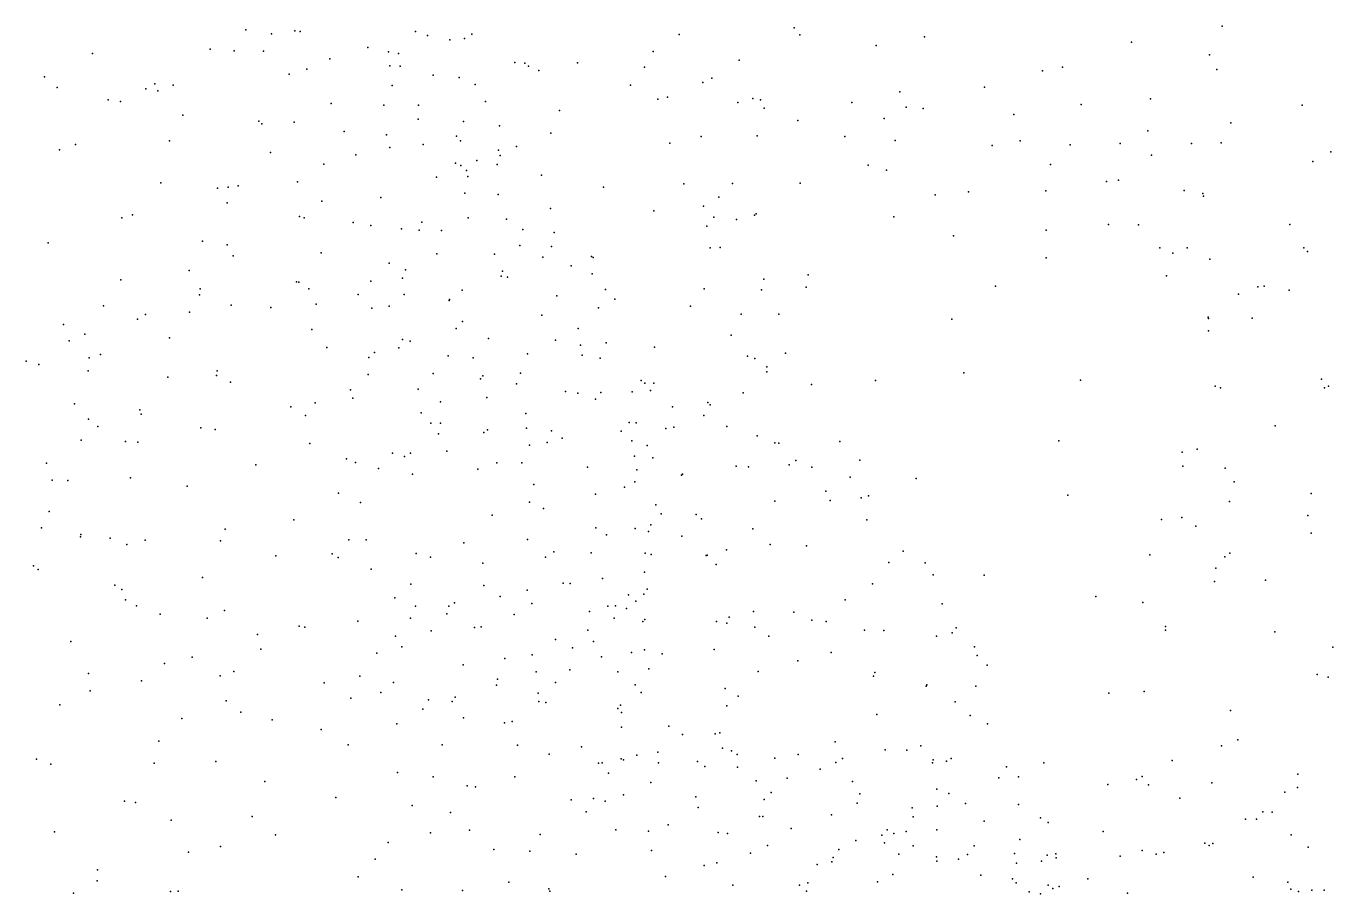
# Model space of a CAD drawing. Header units: metres. Extents: x -25 to 25, y -27.8 to 27.8.
# Drawn here: x 5.057 to 7.671, y 15.651 to 17.386 of the extents above; entities that cross this region are included whole.
import ezdxf

# ---------------------------------------------------------------- set-up
doc = ezdxf.new("R2010")
doc.units = ezdxf.units.M

msp = doc.modelspace()

# ---------------------------------------------------------------- linework, layer by layer
for p in [(5.4961, 17.3788, 3.4326), (5.5478, 17.3708, -19.9115), (5.5943, 17.3768, 6.4524), (5.6049, 17.3756, 6.0403), (5.8355, 17.3755, 4.2479), (5.8598, 17.3673, 7.0243), (5.9339, 17.3617, -5.1211), (5.9485, 17.3699, 7.1803), (6.3631, 17.3697, -5.1492), (6.5937, 17.3827, -0.7287), (6.6049, 17.3685, 9.2822), (6.8539, 17.3649, 9.2757), (7.4499, 17.3862, 6.8569), (5.4249, 17.3402, 11.2315), (5.4726, 17.3369, 3.2474), (5.5315, 17.3363, -18.3458), (5.7403, 17.3435, 0.3566), (5.782, 17.3351, 5.5262), (5.9046, 17.3586, 4.8186), (6.3112, 17.3356, 8.7572), (6.7572, 17.3475, 7.8448), (7.2686, 17.3539, 7.1442), (5.1896, 17.3314, 2.8328), (5.6642, 17.3209, -3.8519), (5.8014, 17.3317, -4.2029), (6.0346, 17.3133, 7.3375), (6.0544, 17.312, 10.7899), (6.1598, 17.3126, -5.2499), (6.4833, 17.3181, 8.3347), (7.4242, 17.3286, -4.9814), (5.0934, 17.2851, -20.7685), (5.5828, 17.2902, 11.1408), (5.6183, 17.3001, 3.6916), (5.7841, 17.3071, 6.8909), (5.8053, 17.3063, 4.0873), (5.8712, 17.2881, 5.3357), (5.9234, 17.2833, 5.0598), (6.062, 17.3064, 8.0409), (6.0828, 17.2975, 8.4949), (6.294, 17.3042, 10.3089), (6.4286, 17.2823, 9.5877), (7.09, 17.2968, -4.9677), (7.1302, 17.304, 9.2721), (7.4389, 17.2998, 9.3211), (5.1187, 17.2636, -16.8853), (5.2961, 17.2611, -17.3169), (5.3142, 17.2709, -18.2128), (5.3203, 17.2568, 2.9011), (5.351, 17.2681, -20.3882), (5.789, 17.2676, 5.7288), (5.955, 17.2697, -19.0774), (6.2658, 17.268, 10.5292), (6.4106, 17.2737, -0.3716), (6.9743, 17.2644, 9.1915), (5.2205, 17.2385, 0.1665), (5.2456, 17.2355, -3.4403), (5.6672, 17.2314, 6.3473), (5.976, 17.2355, 4.878), (6.3205, 17.24, 10.155), (6.3399, 17.2444, 9.8473), (6.4807, 17.2338, -5.2635), (6.5107, 17.2413, 9.271), (6.5259, 17.239, 8.5185), (6.7089, 17.2336, 8.0896), (6.8048, 17.2551, -5.0846), (7.3064, 17.2407, -1.2151), (5.3702, 17.2081, -20.59), (5.7723, 17.2282, 5.9182), (5.8419, 17.228, -19.6506), (6.1239, 17.2177, 0.3732), (6.5335, 17.2223, 8.6871), (6.8172, 17.2239, 7.9668), (6.8517, 17.2214, 9.1019), (7.0332, 17.2095, 7.7878), (7.1679, 17.2295, 7.5227), (7.6099, 17.228, 6.6668), (5.5226, 17.1964, -20.1875), (5.5282, 17.1909, 3.1748), (5.593, 17.1942, 3.3348), (5.8409, 17.2, 7.0214), (5.9316, 17.1953, 5.4466), (6.004, 17.1871, 8.4097), (6.6008, 17.1972, 8.8437), (6.7737, 17.2017, -0.8341), (7.4672, 17.1931, 9.1965), (5.3435, 17.1565, 11.2808), (5.6927, 17.1756, 6.5673), (5.7779, 17.1691, 6.1255), (5.9176, 17.1663, 0.5022), (5.926, 17.1565, -19.47), (6.1068, 17.1722, 10.8432), (6.3446, 17.1522, 10.3554), (6.4073, 17.1657, 9.7036), (6.5195, 17.1667, 9.0548), (6.6947, 17.1656, 8.279), (6.7954, 17.1576, 8.967), (7.0457, 17.1565, -5.144), (7.2458, 17.1516, 7.3412), (7.3008, 17.1769, 9.136), (7.3881, 17.1518, -5.1358), (7.4478, 17.153, 6.9219), (5.1235, 17.1389, -21.0187), (5.1552, 17.1492, 2.7178), (5.5454, 17.1335, -5.0805), (5.7162, 17.129, 3.6559), (5.7846, 17.1435, 3.8605), (5.8512, 17.1496, 4.0211), (6.0015, 17.138, 7.4552), (6.0051, 17.1275, 4.4151), (6.0375, 17.1458, 5.0713), (6.9898, 17.1475, -0.9761), (7.1453, 17.1485, 9.071), (7.3083, 17.1281, 7.1655), (7.6672, 17.1346, 9.2126), (5.6525, 17.1104, -4.218), (5.9158, 17.1121, 8.2508), (5.9264, 17.1078, 7.2665), (5.9583, 17.1172, 10.9964), (5.9991, 17.1096, 7.7221), (6.7417, 17.1084, 8.5378), (7.106, 17.1095, 7.9431), (7.6312, 17.1158, -1.374), (5.5997, 17.0747, -3.7436), (5.8778, 17.0842, -18.5315), (5.9378, 17.0976, 5.7359), (5.9404, 17.0852, 7.8912), (6.0878, 17.0879, 4.753), (6.7781, 17.0981, 8.7176), (7.2186, 17.0758, 8.9368), (7.2421, 17.0783, 7.7483), (5.3259, 17.0726, 2.8135), (5.4398, 17.0623, -4.614), (5.461, 17.0642, -17.3329), (5.4807, 17.0668, 11.2193), (5.9345, 17.0524, 4.1466), (6.0014, 17.0497, -18.9395), (6.212, 17.064, 10.8064), (6.3729, 17.0708, 9.9442), (6.4698, 17.0713, 9.5437), (6.6054, 17.072, -0.6704), (6.8757, 17.0488, 8.4393), (6.9425, 17.0547, 8.7781), (7.0967, 17.0569, 8.0895), (7.3735, 17.0578, 8.9252), (7.4111, 17.0513, -1.229), (5.4592, 17.033, -17.9824), (5.6482, 17.036, 11.1613), (5.7665, 17.0437, -18.3229), (6.1058, 17.0214, 0.5424), (6.412, 17.026, 9.7803), (6.4427, 17.0439, -0.0965), (7.4126, 17.0462, 7.0368), (5.2483, 17.0025, -16.68), (5.2698, 17.0086, -3.5769), (5.6039, 17.0052, 3.1502), (5.6129, 17.0029, -5.3875), (5.8481, 16.9944, 6.4551), (5.9411, 17.0026, 6.1791), (6.018, 17.0002, 4.2742), (6.3126, 17.0165, 8.751), (6.4327, 17.0044, -5.5538), (6.4783, 16.9993, -0.4691), (6.5142, 17.0084, 9.0937), (6.5175, 17.0105, 9.3416), (6.7931, 17.0045, -5.395), (5.7108, 16.9934, -20.0918), (5.7463, 16.9878, 3.5002), (5.8076, 16.9805, 3.6592), (5.843, 16.978, 7.9694), (5.888, 16.9774, 3.922), (6.0502, 16.9794, 5.6086), (6.1133, 16.9738, 4.5757), (6.4185, 16.9859, 10.1454), (7.0977, 16.9781, 8.5079), (7.2226, 16.9897, -5.3605), (7.2825, 16.9886, 8.0898), (7.5848, 16.9893, -5.2115), (5.1008, 16.9525, 2.6393), (5.4098, 16.9559, -5.2001), (5.4591, 16.9487, -4.3997), (6.0447, 16.9473, 5.8283), (6.1081, 16.9455, 5.4152), (6.4253, 16.9428, 8.8458), (6.4456, 16.9436, 10.3346), (6.9123, 16.9665, -0.9005), (7.3248, 16.9431, 7.4513), (7.3795, 16.9429, 8.5942), (7.6132, 16.9429, 8.8091), (5.4711, 16.9271, 0.5402), (5.6473, 16.9327, -20.5938), (5.8784, 16.931, -5.6793), (5.9937, 16.9299, -18.7354), (6.0904, 16.9242, 4.4061), (6.188, 16.9254, 4.9818), (6.1914, 16.9236, 8.5921), (7.0973, 16.9226, -1.0183), (7.351, 16.9319, 8.2206), (7.4253, 16.9201, 7.1582), (7.6205, 16.9352, 6.8852), (5.3829, 16.8976, 11.2938), (5.7833, 16.9123, -18.022), (5.8154, 16.8987, 7.3383), (6.0099, 16.8961, -19.4177), (6.1469, 16.9067, -5.7627), (6.1894, 16.8907, 4.6835), (5.246, 16.8786, 2.7086), (5.5979, 16.8747, -20.9233), (5.6025, 16.8739, -17.2006), (5.7464, 16.8761, 7.1119), (5.8099, 16.882, 7.7829), (6.0069, 16.8863, 8.435), (6.0196, 16.8841, 11.0503), (6.5324, 16.8803, 9.4415), (6.6175, 16.864, -0.708), (6.6214, 16.8886, -5.6534), (6.9961, 16.8664, -5.6106), (7.3386, 16.8869, 7.6368), (7.5212, 16.8648, -5.4924), (7.5337, 16.8664, 7.0462), (5.4034, 16.8487, 2.8399), (5.4051, 16.861, -21.141), (5.622, 16.8605, -3.9201), (5.7208, 16.8495, -20.3991), (5.813, 16.8495, 8.1949), (5.903, 16.8377, 0.6962), (5.9041, 16.8394, 3.7878), (5.9293, 16.858, 6.5251), (6.1187, 16.8469, 6.0278), (6.2162, 16.8594, 10.8878), (6.2345, 16.8404, 4.841), (6.4136, 16.8606, 0.3114), (6.5282, 16.859, 9.0276), (7.4826, 16.8501, -1.2237), (7.5835, 16.8582, 8.4901), (5.2113, 16.8268, 11.3318), (5.3833, 16.8138, 11.5122), (5.4667, 16.8281, -5.4543), (5.546, 16.8236, -16.6801), (5.6373, 16.8298, -16.9786), (5.7483, 16.8222, 7.9156), (5.7832, 16.8261, 7.5765), (6.2022, 16.8226, 5.26), (6.3857, 16.8263, 10.6732), (5.1312, 16.7894, -3.8459), (5.2792, 16.8002, 11.8657), (5.2956, 16.8096, 11.6498), (5.9299, 16.7956, 8.33), (6.0886, 16.8083, -18.1768), (6.4873, 16.81, -0.0783), (6.5629, 16.81, 9.2789), (6.9091, 16.8, -5.805), (7.4216, 16.804, -5.8519), (7.4222, 16.8015, 7.3466), (7.5095, 16.8023, 8.3514), (5.1739, 16.7698, 0.2794), (5.3438, 16.7628, -16.4148), (5.6286, 16.7797, 12.0043), (5.81, 16.7593, 6.9047), (5.9173, 16.7817, 11.1502), (5.9818, 16.7612, 3.9159), (6.1613, 16.7814, 5.6589), (6.4676, 16.7681, -0.5287), (7.4226, 16.7768, 8.0259), (5.1431, 16.7568, 11.6701), (5.6582, 16.7433, 3.1391), (5.7534, 16.7336, 3.278), (5.8023, 16.7429, 12.0256), (5.8249, 16.7559, 11.7078), (6.116, 16.7581, -17.9663), (6.166, 16.7482, 6.1399), (6.2174, 16.7528, 4.5503), (6.3141, 16.7441, 0.4906), (5.0567, 16.7164, 11.4638), (5.082, 16.7094, 12.0469), (5.1825, 16.7229, -21.3007), (5.2055, 16.7294, -4.6362), (5.7427, 16.7237, -20.7145), (5.9012, 16.7271, 3.6453), (5.9513, 16.7227, -17.6374), (6.0599, 16.7306, 4.1256), (6.1689, 16.7279, 8.4714), (6.2055, 16.7222, -6.0267), (6.5, 16.7263, 9.9327), (6.5145, 16.7212, 10.3378), (6.5763, 16.7322, 9.4377), (5.1808, 16.6967, -5.0575), (5.3403, 16.6842, -4.338), (5.4378, 16.6876, -5.6129), (5.4389, 16.6965, 12.2204), (5.7412, 16.6892, 7.0787), (5.8711, 16.6913, 11.5076), (5.9661, 16.6807, 11.6937), (5.9702, 16.6867, 12.0631), (6.0457, 16.6924, 11.0968), (6.5385, 16.7048, 8.9705), (6.5389, 16.6945, 9.6509), (6.9329, 16.6927, -0.906), (5.4657, 16.6744, 2.8808), (5.7059, 16.6591, 12.2601), (5.8409, 16.6599, -16.8842), (6.0381, 16.6706, -19.5849), (6.1356, 16.6552, 6.3879), (6.2692, 16.6545, 5.2509), (6.2873, 16.6773, 4.7286), (6.2948, 16.6718, 4.917), (6.3057, 16.6576, 8.575), (6.3127, 16.6721, 10.854), (6.6281, 16.6696, 9.2411), (6.7561, 16.6776, -0.7825), (7.1665, 16.6784, -1.0686), (7.4359, 16.6663, -6.1057), (7.4466, 16.6631, 7.5078), (7.6484, 16.6799, -1.2092), (7.6542, 16.6628, 8.513), (7.6623, 16.666, -6.1914), (5.1535, 16.6305, 12.2862), (5.635, 16.6325, 7.6206), (5.7102, 16.6421, -16.4706), (5.8856, 16.6348, 12.2754), (5.9787, 16.6437, 6.6896), (6.1606, 16.6523, 4.3407), (6.1959, 16.6401, 11.9198), (6.2065, 16.6537, 10.9789), (6.4205, 16.6337, 8.7064), (6.4254, 16.6286, 10.7147), (6.4911, 16.6529, 0.075), (5.2844, 16.619, -3.8877), (5.2867, 16.6098, -5.395), (5.5865, 16.6248, 0.6396), (5.6156, 16.6077, 12.3751), (5.8474, 16.613, -20.4119), (6.0568, 16.6113, -18.8843), (6.3502, 16.6248, 12.0702), (6.4129, 16.6076, -0.3722), (5.1816, 16.5998, -16.2289), (5.2003, 16.5855, -4.4755), (5.4061, 16.5826, 0.5013), (5.4347, 16.5794, -21.2194), (5.8665, 16.5919, -17.2014), (5.8856, 16.5921, -20.203), (5.9797, 16.5785, 11.3225), (6.0578, 16.5821, 11.5197), (6.1081, 16.5771, 4.1923), (6.2471, 16.5762, 5.5118), (6.2634, 16.5935, 6.0382), (6.2775, 16.5929, 11.7555), (6.3365, 16.5815, -18.1814), (6.3526, 16.5843, -6.1509), (6.4584, 16.5852, 12.1966), (7.556, 16.5865, 8.4163), (5.167, 16.5581, 0.2282), (5.2552, 16.5553, 12.4696), (5.2803, 16.5543, 2.7386), (5.6245, 16.5516, -6.0141), (5.8815, 16.5705, 6.8726), (5.9722, 16.5734, -19.9554), (6.0995, 16.5532, 12.4818), (6.1295, 16.562, 8.2963), (6.2683, 16.5567, 4.5397), (6.5196, 16.5666, 10.5204), (6.5544, 16.5529, 8.8583), (6.5624, 16.5522, 11.9493), (6.6845, 16.5555, 9.4525), (7.1231, 16.5571, -6.1744), (5.7897, 16.5321, 7.0718), (5.814, 16.5254, 3.2841), (5.8258, 16.5322, 0.688), (5.8986, 16.5362, 3.4996), (6.064, 16.5478, -17.5445), (6.2739, 16.5258, 5.8924), (6.2991, 16.5472, 12.4647), (7.3699, 16.5341, -6.2853), (7.3994, 16.54, 7.6828), (5.0974, 16.5123, -4.8426), (5.5166, 16.5087, 2.9159), (5.6974, 16.521, 3.1166), (5.7159, 16.5134, 7.2729), (5.762, 16.5016, 12.5521), (5.9606, 16.5004, 8.1104), (5.9986, 16.5126, 3.7492), (6.0483, 16.5128, 3.9349), (6.1798, 16.5043, 6.4308), (6.2789, 16.4991, 5.295), (6.3105, 16.5229, -17.9287), (6.477, 16.5061, 12.4064), (6.5019, 16.5048, 11.7537), (6.5831, 16.5086, 10.1537), (6.5964, 16.5174, -0.7259), (6.6289, 16.5038, 12.2476), (6.7245, 16.5178, 9.2677), (7.3708, 16.5058, 8.0016), (7.4556, 16.502, 8.278), (5.1085, 16.4784, -4.1045), (5.1399, 16.4777, 2.6532), (5.2657, 16.483, -4.2727), (5.83, 16.4902, -20.6649), (6.2745, 16.4748, 6.1915), (6.3677, 16.4878, 8.4856), (6.3701, 16.4899, 11.6447), (6.7051, 16.4838, 9.5875), (6.8373, 16.4816, -0.8166), (7.4738, 16.4748, -0.9785), (5.3788, 16.4663, 12.5905), (5.6815, 16.4524, -20.9698), (6.0722, 16.4692, 12.609), (6.1962, 16.4503, 11.0187), (6.2542, 16.4641, 12.5974), (6.6564, 16.4562, 9.8472), (6.7419, 16.4466, 9.1102), (7.1409, 16.448, -0.9734), (7.6278, 16.4516, 7.2669), (5.7257, 16.4333, 7.8424), (6.0641, 16.4338, -19.3392), (6.0916, 16.4212, 11.3212), (6.3169, 16.4288, 4.8548), (6.5548, 16.4362, 10.4246), (6.6656, 16.4374, 11.8047), (6.7274, 16.443, 11.9839), (7.4645, 16.4352, 7.4744), (5.1027, 16.4154, -4.5608), (5.5921, 16.3991, 12.6966), (5.9891, 16.4078, -6.2846), (6.3275, 16.411, -0.3118), (6.397, 16.4095, -18.4472), (6.4079, 16.4005, -0.0293), (6.7385, 16.3988, 12.306), (7.3281, 16.3996, 7.7977), (7.3689, 16.4037, 8.1391), (7.621, 16.4077, 8.5599), (5.0877, 16.3829, -5.0089), (5.1659, 16.3694, -21.3271), (5.4551, 16.3801, -5.957), (6.1968, 16.383, 4.3705), (6.2179, 16.3689, 12.7455), (6.2752, 16.3815, -17.6889), (6.3017, 16.3754, 5.9978), (6.3065, 16.3891, 5.0514), (6.5104, 16.3808, 11.5905), (7.3968, 16.3858, -6.4878), (7.6275, 16.3721, -7.1649), (5.1657, 16.3646, -5.3107), (5.2249, 16.3618, 0.1546), (5.2583, 16.3495, 12.7818), (5.2951, 16.3582, -5.6302), (5.4459, 16.3565, 12.7786), (5.7026, 16.3585, 7.6855), (5.7368, 16.3588, 0.5974), (5.9325, 16.3527, 3.5407), (6.0597, 16.3593, 3.9749), (6.3685, 16.366, 0.2087), (6.5452, 16.3492, 8.6332), (6.618, 16.3468, 10.297), (5.5564, 16.3268, 0.4879), (5.6691, 16.3307, -16.1485), (5.6812, 16.3233, -6.2098), (5.8368, 16.3312, 7.8782), (5.8657, 16.3242, 12.8129), (6.096, 16.3244, 8.0669), (6.1124, 16.3346, 4.1983), (6.1875, 16.3328, -0.4924), (6.2953, 16.3319, 11.4456), (6.3072, 16.3294, 8.2586), (6.4172, 16.3275, 12.7371), (6.4196, 16.3282, 8.3966), (6.458, 16.339, -18.216), (6.8113, 16.3359, 11.8979), (7.305, 16.3291, -0.5383), (7.4552, 16.325, 8.3755), (7.4648, 16.3324, -6.9388), (5.0715, 16.307, -0.2209), (5.0805, 16.2996, -16.0312), (5.7472, 16.2998, 7.5368), (5.9704, 16.312, 0.5605), (6.2939, 16.294, 6.1542), (6.4376, 16.3097, -6.342), (6.783, 16.3133, 8.9694), (6.8555, 16.3126, -0.6426), (6.8715, 16.2887, 12.1822), (7.437, 16.3019, -0.3594), (5.234, 16.2684, 2.7352), (5.4093, 16.2833, 12.9163), (5.8262, 16.2699, 7.2587), (5.9727, 16.2676, -20.1233), (6.131, 16.272, -17.3764), (6.1453, 16.2713, 12.8819), (6.2097, 16.2814, 0.3871), (6.75, 16.2707, 12.521), (6.9737, 16.2883, -6.3428), (7.4347, 16.2756, 7.4368), (7.5367, 16.2782, 7.3107), (5.2481, 16.2597, -0.0627), (5.2555, 16.2387, 12.9889), (5.7945, 16.2427, 12.938), (6.005, 16.2455, 3.7482), (6.0591, 16.2579, -16.4358), (6.2618, 16.2486, 5.5057), (6.2765, 16.2362, 5.2491), (6.2923, 16.25, 5.8491), (6.2994, 16.26, 4.7831), (6.6955, 16.239, 8.7476), (7.197, 16.2456, -6.4607), (5.2774, 16.2267, -15.9843), (5.3248, 16.2099, -5.8039), (5.4535, 16.2174, 2.8652), (5.8359, 16.2258, 3.2437), (5.8982, 16.2111, 3.4204), (5.9021, 16.2261, -20.3512), (5.9137, 16.233, 6.9921), (6.0688, 16.2315, 4.074), (6.1842, 16.2154, -16.677), (6.2206, 16.2259, -0.2173), (6.2362, 16.227, 8.1034), (6.258, 16.2215, -6.4109), (6.5118, 16.2153, 11.4585), (6.5927, 16.214, 10.4124), (6.8898, 16.2306, 9.0493), (7.2908, 16.2334, 8.0206), (5.4187, 16.2024, 13.0932), (5.6029, 16.1864, 13.0991), (5.6146, 16.1838, -20.9786), (5.7203, 16.1958, 3.095), (5.8256, 16.2022, 7.3976), (5.9674, 16.1846, 13.0085), (6.0329, 16.2096, -19.909), (6.2332, 16.2021, 6.4394), (6.2905, 16.1955, 4.9923), (6.2947, 16.1992, 12.9158), (6.4383, 16.1953, 8.3031), (6.4586, 16.1918, 10.6983), (6.463, 16.2039, 12.8496), (6.5144, 16.1842, -0.5441), (6.6286, 16.198, 8.6147), (6.6572, 16.1954, -6.3685), (7.3362, 16.1856, 7.547), (5.5199, 16.1692, 0.281), (5.7957, 16.166, 13.082), (5.867, 16.1768, -6.3554), (5.9536, 16.1837, 3.6049), (6.1161, 16.1595, -0.7325), (6.1806, 16.1779, 11.129), (6.5425, 16.166, 8.4603), (6.7342, 16.178, 11.5997), (6.7725, 16.1775, 9.9103), (6.8782, 16.1663, 9.7305), (6.9092, 16.173, 11.8488), (6.9176, 16.183, 12.3171), (7.3362, 16.1784, 8.1901), (7.5554, 16.1751, -7.2735), (5.1463, 16.1554, 13.1618), (5.5265, 16.1399, -16.0161), (5.7584, 16.1318, -0.5837), (5.8083, 16.1451, -20.6292), (6.1496, 16.1427, 6.6015), (6.1918, 16.1554, 0.0143), (6.2678, 16.1335, 5.697), (6.2937, 16.1389, 6.2081), (6.4331, 16.1396, -17.7895), (6.6675, 16.1335, 10.2659), (6.954, 16.145, 12.1713), (7.6712, 16.144, -0.0079), (5.3337, 16.1117, -21.1921), (5.3889, 16.1243, -0.3284), (5.9311, 16.1088, 7.8366), (6.0142, 16.1213, -0.2734), (6.0689, 16.1286, -19.5124), (6.2077, 16.1245, -16.9748), (6.3294, 16.1306, 11.3128), (6.6009, 16.1166, 12.8412), (6.9597, 16.1276, 9.4983), (6.9798, 16.1083, 9.3068), (5.1814, 16.0912, 2.7217), (5.445, 16.0868, 13.3203), (5.4725, 16.0954, -0.1002), (5.7243, 16.0863, -16.0955), (6.0001, 16.08, 3.9325), (6.077, 16.0947, 4.2349), (6.1448, 16.099, 4.4311), (6.2405, 16.0946, 5.4232), (6.3029, 16.101, 6.0063), (6.5216, 16.0955, -18.1518), (6.7519, 16.086, 12.7245), (6.7546, 16.0933, 8.7238), (7.6401, 16.0892, 7.2072), (7.6621, 16.0844, 8.6295), (5.1849, 16.0565, -5.4048), (5.2874, 16.077, -0.5239), (5.6532, 16.0727, -0.2432), (5.7666, 16.0537, -0.801), (5.7918, 16.0731, 0.233), (5.9976, 16.0682, 0.0266), (6.1158, 16.0735, -19.0337), (6.2751, 16.0689, 10.9547), (6.287, 16.0534, 5.8381), (6.4556, 16.0612, -18.4202), (6.8577, 16.0659, 12.5974), (6.8585, 16.0687, 11.6874), (6.9567, 16.0664, -6.4223), (7.2936, 16.0552, 8.0519), (5.1241, 16.0285, 13.3648), (5.457, 16.0367, 2.8837), (5.7062, 16.0419, -0.0257), (5.8618, 16.039, 7.6839), (5.9094, 16.0352, -20.1524), (5.9148, 16.0441, 7.1166), (6.081, 16.0524, -19.2588), (6.0825, 16.0354, 6.7869), (6.0963, 16.0332, 7.9174), (6.2461, 16.0278, 4.8851), (6.4587, 16.027, 8.2339), (6.4811, 16.0459, 11.3673), (6.9156, 16.0345, 8.9246), (7.223, 16.0518, -0.1856), (5.368, 16.0011, -15.9669), (5.4863, 16.0139, -0.7047), (5.8506, 16.0203, 13.2666), (5.932, 16.0029, 3.6846), (6.2404, 16.0212, 5.1776), (6.2481, 16.0136, -18.7935), (6.7591, 16.0093, 10.0653), (6.9452, 16.0075, 9.71), (7.4661, 16.0173, 0.0017), (5.5489, 15.9985, 13.4048), (5.6473, 15.9793, 3.0441), (5.7984, 15.9908, 3.2159), (6.014, 15.9929, -16.3235), (6.0294, 15.9951, -19.7069), (6.2478, 15.9841, 5.5574), (6.3428, 15.9862, -17.5557), (6.9802, 15.9906, 12.3416), (5.3224, 15.9564, 13.4663), (5.7007, 15.9489, -6.2891), (5.8893, 15.9489, 7.4605), (6.3702, 15.9696, 8.0974), (6.4352, 15.9707, 13.0403), (6.4447, 15.9725, -0.3509), (6.6756, 15.9545, 11.4676), (7.481, 15.9588, 8.3924), (6.04, 15.9483, 7.0204), (6.1031, 15.9304, 13.2206), (6.1682, 15.945, 4.6217), (6.2788, 15.9281, 6.7658), (6.3205, 15.9339, 5.9448), (6.4497, 15.9424, -6.4542), (6.4681, 15.9368, 6.8878), (6.4796, 15.9294, 6.6767), (6.5546, 15.9224, -17.4801), (6.6013, 15.9294, 8.3861), (6.7753, 15.939, 12.8018), (6.8188, 15.9378, -17.6029), (6.8467, 15.9467, -0.2061), (7.4483, 15.9469, 7.3771), (5.0777, 15.9204, -5.118), (5.1061, 15.9104, 13.489), (5.3131, 15.9121, -5.7205), (5.436, 15.9156, -5.988), (6.202, 15.9121, 4.7858), (6.2094, 15.9127, 6.9328), (6.2472, 15.9209, 5.3863), (6.2519, 15.9189, 7.9822), (6.3218, 15.9129, 10.9736), (6.3998, 15.9153, 11.2124), (6.4147, 15.9054, 10.7997), (6.48, 15.904, 10.6292), (6.6456, 15.8998, 10.3155), (6.6768, 15.9133, 6.7078), (6.6898, 15.9211, -18.1998), (6.8704, 15.9125, -18.0371), (6.8713, 15.9189, 9.8984), (6.8983, 15.9162, 12.6482), (6.9073, 15.9213, 11.713), (7.0185, 15.9046, 9.0515), (7.0928, 15.9125, -6.4922), (7.3495, 15.9171, 7.5057), (5.5343, 15.8754, -20.8292), (5.7995, 15.8933, -20.3054), (5.8712, 15.8849, 3.5617), (6.0348, 15.8845, 7.7986), (6.2217, 15.8918, -16.9846), (6.3069, 15.8732, 13.1536), (6.5175, 15.8766, 6.4853), (6.5791, 15.8819, 11.3535), (6.7103, 15.8755, 8.4991), (7.0027, 15.883, 11.9589), (7.0419, 15.885, -17.7514), (7.278, 15.8791, 7.7619), (7.2899, 15.8855, 7.932), (7.4293, 15.8729, 8.2436), (7.6013, 15.8901, 13.4441), (5.9389, 15.8667, -6.4289), (5.9557, 15.8646, 13.3872), (6.2518, 15.8485, -0.4112), (6.3965, 15.8448, 6.0954), (6.5473, 15.8531, 10.4814), (6.7248, 15.8506, 6.5353), (6.8786, 15.8602, 6.8515), (6.9028, 15.8516, -17.3702), (7.2212, 15.8695, -6.6841), (7.302, 15.869, -7.1096), (7.5749, 15.8543, 13.778), (7.6007, 15.8634, 8.4908), (5.2532, 15.8363, -21.0538), (5.2758, 15.8331, 13.5801), (5.6762, 15.8436, 3.1403), (5.8288, 15.8271, 13.4893), (6.1472, 15.8385, -19.017), (6.1921, 15.8417, -17.2608), (6.2153, 15.8359, 7.1051), (6.401, 15.8233, 5.7868), (6.5334, 15.8392, 8.236), (6.7191, 15.8318, -6.4371), (6.8294, 15.823, 7.144), (6.8795, 15.8258, 6.6417), (6.9363, 15.8313, 9.7724), (7.0424, 15.8294, 12.1876), (7.3649, 15.8423, 8.1021), (5.347, 15.7984, 2.9148), (5.5088, 15.8052, -16.0117), (5.9058, 15.8136, 4.0384), (6.177, 15.8149, 7.8729), (6.5242, 15.8056, -0.1431), (6.5308, 15.8057, 7.2502), (6.6681, 15.8088, 6.3972), (6.8315, 15.8047, 8.5955), (6.9735, 15.7964, 6.9953), (7.0864, 15.8028, -18.0371), (7.1013, 15.7935, -17.2257), (7.4962, 15.8001, 13.5785), (7.5184, 15.8, 14.0003), (7.531, 15.815, 13.2214), (7.5496, 15.8139, 14.2198), (5.1134, 15.7747, -5.3642), (5.5555, 15.769, 3.0725), (5.8655, 15.7729, -19.8751), (5.944, 15.7781, 7.5109), (6.0855, 15.7693, 7.2444), (6.2368, 15.7786, 5.0097), (6.3021, 15.7762, 5.3561), (6.3416, 15.7887, 5.5635), (6.441, 15.7732, 11.0845), (6.4603, 15.7717, -18.5243), (6.5875, 15.7815, 6.2264), (6.7687, 15.7678, 5.8371), (6.7796, 15.7787, 10.0367), (6.7931, 15.7716, 7.2978), (6.8177, 15.7752, 11.5568), (6.879, 15.7789, -17.1045), (7.2115, 15.7754, -16.7982), (7.5881, 15.7687, 14.4176), (5.4459, 15.7452, 13.6377), (5.7811, 15.7532, -16.1965), (5.9926, 15.7395, -16.381), (6.54, 15.7472, 5.4716), (6.6829, 15.7395, 10.1993), (6.7167, 15.7572, 12.9358), (6.774, 15.7529, 5.5947), (6.8318, 15.7467, 6.0124), (6.9532, 15.7465, 7.2874), (7.045, 15.7596, 6.7128), (7.4153, 15.7519, -17.1355), (7.4235, 15.7475, -16.8736), (7.431, 15.7512, -17.5419), (7.622, 15.744, 12.9171), (5.3813, 15.7342, -0.6242), (5.7548, 15.7204, -0.7506), (6.0643, 15.7364, -0.5307), (6.1573, 15.7299, 4.6524), (6.3082, 15.7374, 7.3153), (6.5058, 15.7322, 13.0986), (6.6685, 15.7147, 8.2258), (6.6716, 15.7233, 7.4407), (6.8026, 15.7301, -16.8107), (6.8783, 15.725, -16.5674), (6.8788, 15.7164, -18.4221), (6.922, 15.7199, 5.6359), (6.9404, 15.7292, 6.3139), (7.0343, 15.7313, 12.3406), (7.088, 15.7162, -16.3954), (7.0998, 15.7278, 9.0928), (7.1172, 15.7305, 6.9632), (7.1179, 15.723, 7.1791), (7.2459, 15.7259, 7.663), (7.2896, 15.7372, 0.0721), (7.3177, 15.7299, 7.8025), (7.3331, 15.7333, -16.529), (5.1992, 15.699, 13.6498), (6.4131, 15.7071, 5.231), (6.4389, 15.7126, 7.9646), (6.6392, 15.7097, -17.0236), (6.7908, 15.6894, 5.3627), (6.9667, 15.6884, 7.4973), (7.0383, 15.7121, -0.0034), (5.199, 15.6769, -0.4283), (5.7211, 15.6847, 3.4002), (6.0222, 15.6744, -19.471), (6.3359, 15.6857, 5.0972), (6.4709, 15.6679, 7.4961), (6.6041, 15.6678, 5.2135), (6.6206, 15.6727, 8.0485), (6.7602, 15.6749, 7.5898), (7.0304, 15.6806, 6.0869), (7.0374, 15.6728, 12.0243), (7.1014, 15.6682, 9.286), (7.1107, 15.6614, 8.8413), (7.1236, 15.6656, 7.531), (7.1808, 15.681, -18.2223), (7.512, 15.6839, -7.3563), (7.5814, 15.6739, 8.2975), (5.1516, 15.6522, -20.9777), (5.3457, 15.6556, 3.0334), (5.3609, 15.6561, -20.7278), (5.8082, 15.6586, 3.8628), (5.9298, 15.6576, -6.3862), (6.1022, 15.6606, 13.4429), (6.1043, 15.6561, -0.316), (6.6183, 15.6563, -16.5862), (7.0636, 15.6546, 5.6442), (7.0864, 15.6507, 5.932), (7.2602, 15.6518, 7.135), (7.5871, 15.6598, 14.5414), (7.6026, 15.6554, -16.5063), (7.629, 15.6579, -16.8548), (7.6539, 15.6578, -17.3268)]:
    msp.add_point(p)

doc.saveas('drawing.dxf')
